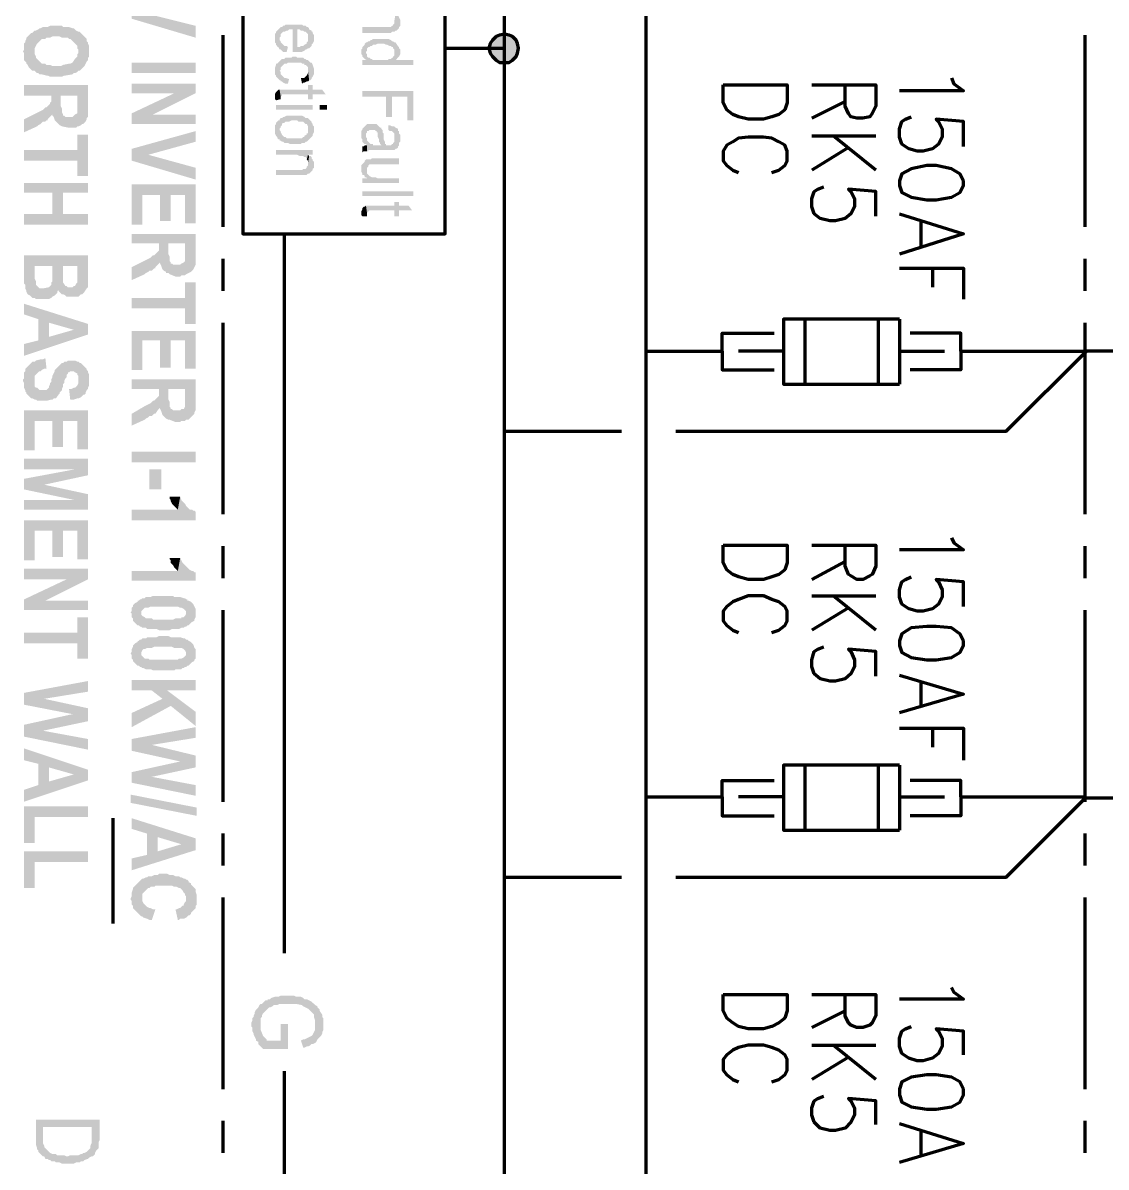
# Model space of a CAD drawing. Header units: inches. Extents: x -186 to 186, y -282 to 282.
# Drawn here: x 77.41 to 111.32, y -191.22 to -155.39 of the extents above; entities that cross this region are included whole.
import ezdxf

# ---------------------------------------------------------------- set-up
doc = ezdxf.new("R2010")
doc.units = ezdxf.units.IN
doc.header["$MEASUREMENT"] = 0
doc.layers.add('H', color=7, linetype='CONTINUOUS', lineweight=100)
doc.layers.add('P', color=250, linetype='CONTINUOUS', lineweight=100)

msp = doc.modelspace()

# ---------------------------------------------------------------- hatches: boundary and pattern name
at = {"layer": 'H', "linetype": 'Continuous'}
for points in [[(82.815, -155.852), (82.815, -155.481), (81.333, -155.111), (80.815, -154.889), (80.815, -155.259)], [(89.222, -155.37), (89.222, -155.333), (89.222, -155.296), (89.185, -155.222), (89.185, -155.185), (89.148, -155.185), (89.148, -155.148), (89.111, -155.111), (89.074, -155.111), (89.037, -155.333), (89.037, -155.37), (89.037, -155.407), (89, -155.444), (89, -155.481), (88.963, -155.481), (88.926, -155.519), (88.889, -155.519), (88.852, -155.519), (88.037, -155.519), (88.037, -155.704), (88.926, -155.704), (88.963, -155.667), (89, -155.667), (89.037, -155.667), (89.074, -155.63), (89.111, -155.63), (89.148, -155.593), (89.185, -155.556), (89.185, -155.519), (89.222, -155.481), (89.222, -155.407)], [(79.481, -156.296), (79.481, -156.185), (79.481, -156.111), (79.444, -156.037), (79.444, -156), (79.407, -155.963), (79.407, -155.889), (79.37, -155.852), (79.333, -155.815), (79.296, -155.778), (79.222, -155.704), (79.185, -155.667), (79.148, -155.667), (79.074, -155.63), (79.037, -155.593), (79, -155.556), (78.963, -155.556), (78.852, -155.519), (78.815, -155.519), (78.741, -155.519), (78.667, -155.519), (78.63, -155.481), (78.519, -155.481), (78.444, -155.481), (78.37, -155.481), (78.259, -155.481), (78.185, -155.519), (78.148, -155.519), (78.037, -155.519), (77.963, -155.556), (77.926, -155.556), (77.889, -155.593), (77.815, -155.63), (77.778, -155.63), (77.741, -155.667), (77.704, -155.704), (77.667, -155.704), (77.63, -155.741), (77.593, -155.778), (77.556, -155.815), (77.519, -155.852), (77.519, -155.889), (77.481, -155.963), (77.481, -156), (77.444, -156.037), (77.444, -156.111), (77.444, -156.148), (77.444, -156.222), (77.407, -156.296), (77.444, -156.333), (77.444, -156.444), (77.444, -156.481), (77.444, -156.556), (77.481, -156.593), (77.519, -156.63), (77.519, -156.667), (77.556, -156.704), (77.593, -156.778), (77.63, -156.815), (77.667, -156.852), (77.704, -156.889), (77.778, -156.889), (77.778, -156.296), (77.778, -156.222), (77.778, -156.185), (77.815, -156.111), (77.852, -156.037), (77.889, -156), (77.926, -155.963), (77.963, -155.926), (78, -155.889), (78.037, -155.889), (78.111, -155.889), (78.148, -155.852), (78.185, -155.852), (78.259, -155.852), (78.333, -155.815), (78.556, -155.815), (78.63, -155.852), (78.704, -155.852), (78.778, -155.852), (78.815, -155.852), (78.852, -155.889), (78.889, -155.889), (78.926, -155.926), (78.963, -155.963), (79.037, -156.037), (79.111, -156.111), (79.111, -156.185), (79.148, -156.222), (79.148, -156.296), (79.185, -156.889), (79.222, -156.852), (79.259, -156.815), (79.296, -156.778), (79.333, -156.741), (79.37, -156.667), (79.407, -156.593), (79.444, -156.556), (79.444, -156.481), (79.481, -156.444), (79.481, -156.37), (79.481, -156.333)], [(86.37, -155.556), (86.333, -155.519), (86.296, -155.519), (86.259, -155.481), (86.222, -155.481), (86.185, -155.481), (86.148, -155.444), (86.111, -155.444), (86.037, -155.444), (85.778, -155.444), (85.704, -155.444), (85.667, -155.444), (85.63, -155.444), (85.593, -155.481), (85.556, -155.481), (85.519, -155.519), (85.481, -155.519), (85.444, -155.556), (85.444, -155.889), (85.444, -155.852), (85.481, -155.815), (85.481, -155.778), (85.481, -155.741), (85.519, -155.704), (85.556, -155.667), (85.593, -155.667), (85.667, -155.63), (85.704, -155.63), (85.741, -155.593), (85.815, -155.593), (85.852, -155.593), (85.852, -156.296), (86, -156.296), (86, -155.593), (86.074, -155.593), (86.111, -155.63), (86.148, -155.63), (86.185, -155.63), (86.222, -155.667), (86.259, -155.667), (86.296, -155.704), (86.333, -155.741), (86.333, -155.778), (86.333, -155.815), (86.333, -155.852)], [(85.704, -156.148), (85.667, -156.111), (85.593, -156.111), (85.556, -156.074), (85.519, -156.037), (85.481, -156), (85.481, -155.963), (85.444, -155.926), (85.444, -155.556), (85.407, -155.593), (85.37, -155.63), (85.333, -155.667), (85.333, -155.704), (85.296, -155.741), (85.296, -155.778), (85.296, -155.815), (85.296, -155.963), (85.296, -156), (85.333, -156.037), (85.333, -156.074), (85.37, -156.111), (85.37, -156.148), (85.407, -156.148), (85.444, -156.222), (85.481, -156.222), (85.519, -156.259), (85.556, -156.296), (85.63, -156.296), (85.667, -156.296)], [(86.519, -155.852), (86.519, -155.815), (86.519, -155.778), (86.481, -155.704), (86.481, -155.667), (86.444, -155.667), (86.444, -155.63), (86.37, -155.593), (86.37, -155.556), (86.333, -155.852), (86.333, -155.926), (86.333, -155.963), (86.296, -156), (86.296, -156.037), (86.222, -156.074), (86.185, -156.111), (86.148, -156.111), (86.111, -156.111), (86.074, -156.148), (86, -156.148), (86, -155.593), (86, -156.296), (86.037, -156.296), (86.111, -156.296), (86.148, -156.296), (86.222, -156.259), (86.259, -156.222), (86.296, -156.222), (86.333, -156.185), (86.37, -156.185), (86.407, -156.148), (86.444, -156.111), (86.444, -156.074), (86.481, -156.037), (86.519, -155.963), (86.519, -155.926)], [(92.222, -155.815), (92.111, -155.926), (92.111, -156.444)], [(92.222, -155.815), (92.222, -156.556), (92.111, -156.444)], [(92.333, -155.778), (92.222, -155.815), (92.222, -156.556)], [(92.333, -155.778), (92.333, -156.63), (92.222, -156.556)], [(92.481, -155.741), (92.333, -155.778), (92.333, -156.63)], [(92.481, -155.741), (92.481, -156.63), (92.333, -156.63)], [(92.63, -155.778), (92.481, -155.741), (92.481, -156.63)], [(92.63, -155.778), (92.63, -156.63), (92.481, -156.63)], [(92.741, -155.815), (92.63, -155.778), (92.63, -156.63)], [(92.741, -155.815), (92.741, -156.556), (92.63, -156.63)], [(92.852, -155.926), (92.741, -155.815), (92.741, -156.556)], [(88.185, -156.407), (88.185, -156.37), (88.148, -156.333), (88.148, -156), (88.111, -156.037), (88.111, -156.074), (88.074, -156.111), (88.037, -156.148), (88.037, -156.185), (88, -156.222), (88, -156.259), (88, -156.333), (88, -156.37), (88.037, -156.407), (88.037, -156.444), (88.074, -156.481), (88.111, -156.519), (88.185, -156.556)], [(89.222, -156.296), (89.222, -156.259), (89.222, -156.222), (89.185, -156.185), (89.185, -156.148), (89.148, -156.111), (89.074, -156), (89.037, -156), (89, -155.963), (88.963, -155.963), (88.926, -155.926), (88.852, -155.889), (88.815, -155.889), (88.778, -155.889), (88.481, -155.889), (88.444, -155.889), (88.37, -155.889), (88.333, -155.926), (88.296, -155.926), (88.259, -155.963), (88.222, -155.963), (88.185, -156), (88.148, -156), (88.148, -156.333), (88.148, -156.296), (88.185, -156.259), (88.185, -156.222), (88.185, -156.185), (88.222, -156.148), (88.259, -156.148), (88.296, -156.111), (88.333, -156.111), (88.37, -156.074), (88.407, -156.074), (88.444, -156.074), (88.519, -156.037), (88.704, -156.037), (88.778, -156.074), (88.815, -156.074), (88.889, -156.111), (88.926, -156.111), (88.963, -156.148), (89, -156.148), (89, -156.185), (89.037, -156.222), (89.037, -156.259), (89.037, -156.296), (89.074, -156.556), (89.111, -156.519), (89.148, -156.481), (89.185, -156.444), (89.222, -156.37), (89.222, -156.333)], [(92.037, -156.037), (92.037, -156.333), (92, -156.185)], [(92.111, -155.926), (92.037, -156.037), (92.037, -156.333)], [(92.111, -155.926), (92.111, -156.444), (92.037, -156.333)], [(92.852, -155.926), (92.852, -156.444), (92.741, -156.556)], [(92.889, -156.037), (92.852, -155.926), (92.852, -156.444)], [(92.889, -156.037), (92.889, -156.333), (92.852, -156.444)], [(92.926, -156.185), (92.889, -156.037), (92.889, -156.333)], [(79.185, -156.889), (79.148, -156.296), (79.148, -156.333), (79.111, -156.37), (79.111, -156.444), (79.074, -156.481), (79.037, -156.519), (78.963, -156.63), (78.889, -156.667), (78.852, -156.667), (78.667, -156.704), (78.593, -156.741), (78.333, -156.741), (78.259, -156.704), (78.185, -156.704), (78.148, -156.704), (78.111, -156.667), (78.037, -156.667), (78, -156.667), (77.963, -156.63), (77.926, -156.593), (77.889, -156.556), (77.852, -156.519), (77.815, -156.481), (77.815, -156.444), (77.778, -156.37), (77.778, -156.333), (77.778, -156.296), (77.778, -156.889), (77.815, -156.926), (77.852, -156.963), (77.889, -156.963), (77.926, -157), (78, -157), (78.148, -157.037), (78.185, -157.037), (78.259, -157.074), (78.63, -157.074), (78.704, -157.037), (78.741, -157.037), (78.963, -157), (79, -156.963), (79.037, -156.963), (79.111, -156.926), (79.148, -156.889)], [(86.519, -156.889), (86.519, -156.852), (86.519, -156.815), (86.481, -156.704), (86.444, -156.63), (86.407, -156.63), (86.37, -156.593), (86.333, -156.556), (86.296, -156.556), (86.259, -156.519), (86.222, -156.519), (86.185, -156.481), (86.148, -156.481), (86.111, -156.481), (86.074, -156.481), (86, -156.481), (85.963, -156.444), (85.852, -156.444), (85.815, -156.481), (85.778, -156.481), (85.704, -156.481), (85.667, -156.481), (85.63, -156.481), (85.593, -156.519), (85.519, -156.519), (85.481, -156.556), (85.444, -156.593), (85.444, -156.889), (85.481, -156.852), (85.481, -156.815), (85.481, -156.778), (85.519, -156.741), (85.556, -156.704), (85.593, -156.667), (85.63, -156.667), (85.667, -156.667), (85.704, -156.63), (85.741, -156.63), (85.815, -156.63), (86, -156.63), (86.074, -156.63), (86.111, -156.63), (86.148, -156.667), (86.185, -156.667), (86.222, -156.667), (86.222, -156.704), (86.259, -156.704), (86.296, -156.741), (86.333, -156.778), (86.333, -156.815), (86.333, -156.852), (86.333, -156.889), (86.37, -157.185), (86.407, -157.185), (86.444, -157.148), (86.444, -157.111), (86.481, -157.074), (86.519, -157), (86.519, -156.963)], [(89.63, -156.704), (89.63, -156.556), (89.074, -156.556), (89.037, -156.296), (89.037, -156.37), (89.037, -156.407), (89, -156.444), (89, -156.481), (88.963, -156.481), (88.926, -156.519), (88.889, -156.519), (88.852, -156.519), (88.852, -156.556), (88.778, -156.556), (88.741, -156.556), (88.704, -156.556), (88.63, -156.556), (88.519, -156.556), (88.444, -156.556), (88.407, -156.556), (88.37, -156.556), (88.333, -156.519), (88.296, -156.519), (88.259, -156.481), (88.222, -156.481), (88.185, -156.444), (88.185, -156.407), (88.185, -156.556), (88.037, -156.556), (88.037, -156.704)], [(80.815, -156.963), (82.815, -156.963), (82.815, -156.63), (80.815, -156.63)], [(85.741, -157.148), (85.63, -157.111), (85.593, -157.111), (85.556, -157.074), (85.519, -157.037), (85.481, -157), (85.481, -156.963), (85.481, -156.926), (85.444, -156.889), (85.444, -156.593), (85.407, -156.63), (85.37, -156.667), (85.333, -156.667), (85.333, -156.704), (85.296, -156.815), (85.296, -156.852), (85.296, -156.926), (85.296, -156.963), (85.296, -157), (85.333, -157.037), (85.333, -157.074), (85.37, -157.111), (85.407, -157.148), (85.444, -157.185), (85.481, -157.185), (85.481, -157.222), (85.519, -157.222), (85.556, -157.259), (85.63, -157.296), (85.667, -157.296), (85.704, -157.296)], [(86.37, -157.185), (86.333, -156.889), (86.333, -156.963), (86.296, -157.037), (86.259, -157.074), (86.222, -157.111), (86.185, -157.111), (86.111, -157.111), (86.148, -157.296), (86.185, -157.259), (86.222, -157.259), (86.296, -157.222), (86.333, -157.222)], [(82.815, -157.593), (82.815, -157.296), (80.815, -157.296), (80.815, -157.593), (82.148, -157.593)], [(79.444, -158.037), (79.444, -157.333), (77.444, -157.333), (77.444, -157.667), (78.296, -157.667), (78.296, -157.741), (78.296, -158.296), (78.333, -158.259), (78.333, -158.296), (78.37, -158.333), (78.407, -158.444), (78.444, -158.481), (78.481, -158.519), (78.519, -158.556), (78.556, -158.593), (78.593, -157.667), (79.111, -157.667), (79.111, -157.926), (79.111, -158.63), (79.148, -158.63), (79.222, -158.593), (79.259, -158.556), (79.296, -158.556), (79.333, -158.519), (79.37, -158.481), (79.407, -158.407), (79.407, -158.37), (79.444, -158.333), (79.444, -158.296), (79.444, -158.222), (79.444, -158.185), (79.444, -158.111)], [(82.815, -157.593), (82.148, -157.593), (80.815, -158.222), (81.481, -158.259)], [(85.481, -157.778), (85.481, -157.704), (85.444, -157.481), (85.407, -157.481), (85.37, -157.519), (85.333, -157.556), (85.296, -157.63), (85.296, -157.778), (85.333, -157.815)], [(86.889, -157.63), (86.778, -157.481), (86.481, -157.481), (86.481, -157.333), (86.333, -157.333), (86.333, -157.481), (85.481, -157.481), (85.444, -157.481), (85.481, -157.704), (85.519, -157.667), (85.519, -157.63), (85.556, -157.63), (86.333, -157.63), (86.333, -157.778), (86.481, -157.778), (86.481, -157.63)], [(89.63, -158.444), (89.63, -157.519), (88.037, -157.519), (88.037, -157.704), (88.778, -157.704), (88.778, -158.333), (88.963, -158.333), (88.963, -157.704), (89.444, -157.704), (89.444, -158.444)], [(78.296, -158.296), (78.296, -157.741), (78.296, -157.852), (78.259, -157.889), (78.259, -157.926), (78.222, -157.963), (78.185, -158), (78.148, -158.037), (78.111, -158.037), (78.074, -158.074), (78.037, -158.111), (77.963, -158.148), (77.889, -158.185), (77.444, -158.407), (77.444, -158.815), (77.852, -158.63), (77.889, -158.593), (77.963, -158.556), (78, -158.519), (78.037, -158.481), (78.111, -158.481), (78.148, -158.444), (78.185, -158.444), (78.185, -158.407), (78.222, -158.37), (78.259, -158.333)], [(79.111, -158.63), (79.111, -157.926), (79.111, -158.185), (79.111, -158.222), (79.037, -158.259), (78.963, -158.333), (78.926, -158.333), (78.815, -158.333), (78.741, -158.333), (78.704, -158.296), (78.667, -158.296), (78.667, -158.259), (78.63, -158.185), (78.63, -158.148), (78.63, -158.074), (78.593, -158), (78.593, -157.667), (78.556, -158.593), (78.63, -158.63), (78.815, -158.667), (78.963, -158.667), (79, -158.667), (79.074, -158.667)], [(85.333, -158.111), (86.481, -158.111), (86.481, -157.963), (85.333, -157.963)], [(86.704, -158.111), (86.926, -158.111), (86.926, -157.963), (86.704, -157.963)], [(82.815, -158.556), (82.815, -158.259), (81.481, -158.259), (80.815, -158.222), (80.815, -158.556)], [(86.37, -158.407), (86.333, -158.37), (86.296, -158.37), (86.259, -158.37), (86.222, -158.333), (86.148, -158.296), (86.111, -158.296), (86.037, -158.296), (86, -158.296), (85.963, -158.296), (85.852, -158.296), (85.815, -158.296), (85.778, -158.296), (85.704, -158.296), (85.667, -158.296), (85.593, -158.333), (85.556, -158.333), (85.519, -158.37), (85.481, -158.37), (85.444, -158.407), (85.444, -158.444), (85.407, -158.444), (85.37, -158.481), (85.333, -158.519), (85.333, -158.556), (85.296, -158.593), (85.296, -158.63), (85.296, -158.704), (85.296, -158.815), (85.296, -158.852), (85.333, -158.926), (85.37, -158.963), (85.37, -159), (85.407, -159.037), (85.444, -159.037), (85.444, -159.074), (85.444, -158.704), (85.481, -158.667), (85.481, -158.63), (85.519, -158.593), (85.519, -158.556), (85.556, -158.519), (85.593, -158.519), (85.63, -158.481), (85.667, -158.481), (85.704, -158.481), (85.741, -158.481), (85.815, -158.444), (86, -158.444), (86.037, -158.481), (86.111, -158.481), (86.148, -158.481), (86.185, -158.481), (86.222, -158.519), (86.259, -158.556), (86.296, -158.556), (86.333, -158.63), (86.333, -158.667), (86.333, -158.704), (86.333, -158.741)], [(86.519, -158.741), (86.519, -158.704), (86.519, -158.667), (86.519, -158.63), (86.481, -158.593), (86.481, -158.556), (86.444, -158.519), (86.444, -158.481), (86.407, -158.444), (86.37, -158.407), (86.333, -158.741), (86.333, -158.815), (86.333, -158.852), (86.296, -158.852), (86.296, -158.889), (86.222, -158.926), (86.222, -158.963), (86.185, -158.963), (86.148, -159), (86.111, -159), (86.037, -159), (86, -159), (85.815, -159), (85.778, -159), (85.704, -159), (85.667, -159), (85.63, -158.963), (85.593, -158.963), (85.556, -158.926), (85.519, -158.889), (85.481, -158.815), (85.481, -158.778), (85.444, -158.741), (85.444, -159.074), (85.481, -159.074), (85.519, -159.111), (85.556, -159.111), (85.593, -159.148), (85.63, -159.148), (85.667, -159.148), (85.704, -159.148), (85.778, -159.185), (85.815, -159.185), (85.852, -159.185), (85.963, -159.185), (86, -159.185), (86.111, -159.185), (86.148, -159.148), (86.185, -159.148), (86.222, -159.148), (86.259, -159.111), (86.296, -159.111), (86.333, -159.074), (86.37, -159.037), (86.407, -159), (86.481, -158.926), (86.481, -158.889), (86.519, -158.815), (86.519, -158.778)], [(88.63, -158.667), (88.593, -158.667), (88.519, -158.593), (88.481, -158.556), (88.444, -158.556), (88.37, -158.556), (88.296, -158.556), (88.222, -158.556), (88.185, -158.556), (88.148, -158.593), (88.111, -158.63), (88.074, -158.667), (88.037, -158.704), (88.037, -158.741), (88, -158.778), (88, -158.852), (88, -158.926), (88, -159), (88.037, -159.037), (88.037, -159.074), (88.037, -159.111), (88.074, -159.148), (88.111, -159.185), (88.148, -159.185), (88.148, -158.926), (88.148, -158.852), (88.185, -158.815), (88.185, -158.778), (88.222, -158.778), (88.259, -158.741), (88.296, -158.741), (88.407, -158.741), (88.444, -158.741), (88.444, -158.778), (88.481, -158.778), (88.481, -158.815), (88.519, -158.815), (88.519, -158.852), (88.519, -158.889), (88.519, -158.963), (88.556, -159.037), (88.556, -159.074), (88.556, -159.111), (88.593, -159.148), (88.593, -159.185), (88.63, -159.222)], [(89.074, -159.333), (89.037, -159), (89.037, -159.074), (89.037, -159.111), (89, -159.148), (89, -159.185), (88.963, -159.185), (88.926, -159.222), (88.889, -159.222), (88.778, -159.222), (88.778, -159.185), (88.741, -159.185), (88.741, -159.148), (88.741, -159.111), (88.704, -159.037), (88.704, -159), (88.704, -158.926), (88.704, -158.852), (88.667, -158.815), (88.667, -158.778), (88.667, -158.741), (88.63, -158.704), (88.63, -158.667), (88.63, -159.222), (88.481, -159.222), (88.444, -159.222), (88.37, -159.222), (88.37, -159.185), (88.333, -159.185), (88.296, -159.185), (88.259, -159.148), (88.222, -159.111), (88.185, -159.074), (88.185, -159.037), (88.185, -159), (88.148, -158.963), (88.148, -158.926), (88.148, -159.185), (88.185, -159.222), (88.185, -159.407), (88.222, -159.407), (88.222, -159.37), (88.889, -159.37), (88.963, -159.37), (89, -159.37), (89.037, -159.37)], [(89.222, -159.037), (89.222, -159), (89.222, -158.963), (89.222, -158.889), (89.185, -158.852), (89.185, -158.815), (89.185, -158.778), (89.148, -158.778), (89.148, -158.704), (89.074, -158.667), (89.037, -158.63), (89, -158.63), (88.963, -158.63), (88.889, -158.593), (88.852, -158.593), (88.852, -158.741), (88.889, -158.778), (88.963, -158.778), (89, -158.815), (89.037, -158.852), (89.037, -158.889), (89.037, -159), (89.074, -159.333), (89.111, -159.333), (89.148, -159.296), (89.148, -159.259), (89.185, -159.222), (89.185, -159.148), (89.222, -159.111), (89.222, -159.074)], [(79.444, -160.185), (79.444, -158.889), (79.111, -158.889), (79.111, -159.37), (77.444, -159.37), (77.444, -159.704), (79.111, -159.704), (79.111, -160.185)], [(82.815, -159.111), (82.815, -158.778), (80.815, -159.333), (81.333, -159.519)], [(82.815, -160.296), (82.815, -159.926), (81.333, -159.519), (80.815, -159.333), (80.815, -159.704)], [(86.481, -159.519), (86.481, -159.37), (85.333, -159.37), (85.333, -159.519), (86, -159.519), (86.074, -159.556), (86.111, -159.556), (86.148, -159.556), (86.185, -159.556), (86.222, -159.593), (86.259, -159.593), (86.296, -159.63), (86.296, -159.667), (86.333, -159.519)], [(88.185, -159.407), (88.185, -159.222), (88.111, -159.222), (88.074, -159.259), (88.037, -159.259), (88.037, -159.444), (88.074, -159.407), (88.111, -159.407)], [(86.519, -159.815), (86.519, -159.778), (86.519, -159.741), (86.481, -159.704), (86.481, -159.667), (86.444, -159.63), (86.444, -159.593), (86.407, -159.556), (86.37, -159.556), (86.333, -159.778), (86.333, -159.815), (86.333, -159.852), (86.296, -159.889), (86.296, -159.926), (86.259, -159.963), (86.222, -159.963), (86.185, -159.963), (86.148, -160), (85.333, -160), (85.333, -160.148), (86.222, -160.148), (86.296, -160.148), (86.333, -160.111), (86.37, -160.111), (86.407, -160.074), (86.444, -160.037), (86.481, -160), (86.481, -159.963), (86.519, -159.926), (86.519, -159.852)], [(86.37, -159.556), (86.333, -159.519), (86.296, -159.667), (86.333, -159.704), (86.333, -159.741), (86.333, -159.778)], [(88.185, -160.111), (88.185, -160.037), (88.185, -160), (88.148, -159.667), (88.111, -159.704), (88.111, -159.741), (88.074, -159.778), (88.037, -159.815), (88, -159.852), (88, -159.926), (88, -160), (88, -160.037), (88.037, -160.111), (88.037, -160.148), (88.074, -160.148), (88.111, -160.185), (88.111, -160.222), (88.148, -160.222), (88.185, -160.259)], [(89.185, -159.815), (89.185, -159.63), (88.333, -159.63), (88.296, -159.667), (88.259, -159.667), (88.222, -159.667), (88.185, -159.667), (88.148, -159.667), (88.185, -160), (88.185, -159.963), (88.185, -159.926), (88.222, -159.889), (88.222, -159.852), (88.259, -159.815), (88.296, -159.815), (88.333, -159.815), (88.37, -159.815), (88.556, -159.815)], [(89.185, -160.407), (89.185, -160.259), (88.519, -160.259), (88.444, -160.222), (88.407, -160.222), (88.37, -160.222), (88.333, -160.222), (88.259, -160.185), (88.222, -160.148), (88.185, -160.111), (88.185, -160.259), (88.037, -160.259), (88.037, -160.407)], [(79.444, -160.704), (79.444, -160.407), (77.444, -160.407), (77.444, -160.704), (78.333, -160.704), (78.333, -161.37), (78.667, -160.704)], [(82.815, -161.667), (82.815, -160.444), (80.815, -160.444), (80.815, -161.704), (81.148, -161.704), (81.148, -160.778), (81.704, -160.778), (81.704, -161.593), (82.037, -161.593), (82.037, -160.778), (82.481, -160.778), (82.481, -161.667)], [(79.444, -161.704), (79.444, -161.37), (78.667, -161.37), (78.667, -160.704), (78.333, -161.37), (77.444, -161.37), (77.444, -161.704)], [(88.037, -160.815), (89.63, -160.815), (89.63, -160.667), (88.037, -160.667)], [(88.185, -161.444), (88.185, -161.37), (88.148, -161.111), (88.111, -161.148), (88.074, -161.148), (88.037, -161.185), (88.037, -161.222), (88, -161.296), (88, -161.407), (88.037, -161.444)], [(89.593, -161.259), (89.481, -161.111), (89.185, -161.111), (89.185, -161), (89.037, -161), (89.037, -161.111), (88.185, -161.111), (88.148, -161.111), (88.185, -161.37), (88.185, -161.333), (88.222, -161.296), (88.259, -161.259), (89.037, -161.259), (89.037, -161.444), (89.185, -161.444), (89.185, -161.259)], [(82.815, -162.667), (82.815, -162), (80.815, -162), (80.815, -162.296), (81.667, -162.296), (81.667, -162.37), (81.667, -162.926), (81.704, -162.889), (81.704, -162.926), (81.741, -163), (81.778, -163.111), (81.815, -163.148), (81.889, -163.185), (81.889, -163.222), (81.963, -163.222), (81.963, -162.296), (82.481, -162.296), (82.481, -162.556), (82.481, -163.296), (82.519, -163.259), (82.593, -163.222), (82.667, -163.185), (82.704, -163.148), (82.741, -163.111), (82.778, -163.037), (82.815, -162.963), (82.815, -162.926), (82.815, -162.889), (82.815, -162.815), (82.815, -162.741)], [(82.481, -163.296), (82.481, -162.556), (82.481, -162.815), (82.481, -162.852), (82.444, -162.889), (82.37, -162.926), (82.333, -162.963), (82.296, -162.963), (82.185, -162.963), (82.111, -162.963), (82.074, -162.926), (82.037, -162.926), (82.037, -162.889), (82, -162.852), (82, -162.815), (82, -162.704), (81.963, -162.63), (81.963, -162.296), (81.963, -163.222), (82, -163.259), (82.185, -163.333), (82.333, -163.333), (82.37, -163.296), (82.444, -163.296)], [(79.444, -163.333), (79.444, -162.667), (77.444, -162.667), (77.444, -163.556), (77.481, -163.593), (77.481, -163.667), (77.481, -163.704), (77.519, -163.778), (77.519, -163.815), (77.556, -163.889), (77.63, -163.926), (77.667, -163.963), (77.704, -164), (77.778, -164), (77.778, -163), (78.333, -163), (78.333, -163.296), (78.333, -163.963), (78.407, -163.926), (78.444, -163.889), (78.481, -163.852), (78.481, -163.815), (78.519, -163.741), (78.519, -163.778), (78.556, -163.815), (78.593, -163.852), (78.63, -163.889), (78.667, -163), (79.111, -163), (79.111, -163.185), (79.148, -163.963), (79.185, -163.926), (79.222, -163.889), (79.259, -163.889), (79.296, -163.852), (79.333, -163.815), (79.407, -163.704), (79.444, -163.667), (79.444, -163.593), (79.444, -163.556), (79.444, -163.481), (79.444, -163.407)], [(81.667, -162.926), (81.667, -162.37), (81.667, -162.519), (81.63, -162.556), (81.593, -162.593), (81.556, -162.63), (81.519, -162.667), (81.481, -162.667), (81.444, -162.704), (81.407, -162.741), (81.333, -162.778), (81.259, -162.815), (80.815, -163.037), (80.815, -163.444), (81.222, -163.259), (81.259, -163.222), (81.333, -163.185), (81.37, -163.148), (81.444, -163.148), (81.481, -163.111), (81.519, -163.074), (81.556, -163.074), (81.556, -163.037), (81.63, -162.963)], [(78.333, -163.963), (78.333, -163.296), (78.333, -163.481), (78.296, -163.519), (78.296, -163.556), (78.296, -163.593), (78.259, -163.63), (78.222, -163.667), (78.037, -163.704), (78, -163.704), (77.926, -163.704), (77.889, -163.667), (77.852, -163.63), (77.815, -163.593), (77.815, -163.556), (77.815, -163.481), (77.778, -163.407), (77.778, -163), (77.778, -164), (77.815, -164.037), (77.852, -164.037), (77.926, -164.037), (78.148, -164.037), (78.222, -164.037), (78.296, -164)], [(79.148, -163.963), (79.111, -163.185), (79.111, -163.333), (79.111, -163.407), (79.111, -163.519), (79.074, -163.556), (79.037, -163.63), (79, -163.63), (78.963, -163.667), (78.815, -163.667), (78.778, -163.63), (78.741, -163.63), (78.667, -163.519), (78.667, -163.481), (78.667, -163.444), (78.667, -163), (78.63, -163.889), (78.667, -163.889), (78.741, -163.926), (78.778, -163.963), (78.815, -163.963), (78.889, -163.963), (79.037, -163.963), (79.074, -163.963)], [(82.815, -164.815), (82.815, -163.519), (82.481, -163.519), (82.481, -164), (80.815, -164), (80.815, -164.333), (82.481, -164.333), (82.481, -164.815)], [(79.444, -165.148), (79.444, -164.815), (77.444, -164.185), (77.444, -164.519), (77.889, -164.667), (77.889, -165.333), (78.222, -164.778), (79, -165)], [(79.444, -165.148), (79, -165), (78.222, -165.222), (78.222, -164.778), (77.889, -165.333), (77.444, -165.444), (77.444, -165.815)], [(82.815, -166.222), (82.815, -165.037), (80.815, -165.037), (80.815, -166.259), (81.148, -166.259), (81.148, -165.333), (81.704, -165.333), (81.704, -166.185), (82.037, -166.185), (82.037, -165.333), (82.481, -165.333), (82.481, -166.222)], [(78.148, -166.222), (78.111, -165.889), (78.037, -165.926), (77.963, -165.926), (77.815, -165.963), (77.778, -166), (77.704, -166), (77.778, -166.593), (77.778, -166.519), (77.778, -166.481), (77.778, -166.444), (77.815, -166.407), (77.852, -166.37), (77.926, -166.296), (77.963, -166.296), (78, -166.259), (78.074, -166.222)], [(79.481, -166.556), (79.481, -166.444), (79.481, -166.407), (79.444, -166.333), (79.444, -166.296), (79.407, -166.259), (79.407, -166.222), (79.37, -166.185), (79.333, -166.148), (79.296, -166.111), (79.259, -166.074), (79.222, -166.037), (79.185, -166.037), (79.148, -166), (79.111, -166), (79.037, -165.963), (78.815, -165.963), (78.778, -166), (78.704, -166), (78.667, -166.037), (78.63, -166.037), (78.593, -166.074), (78.556, -166.111), (78.519, -166.148), (78.481, -166.185), (78.407, -166.259), (78.407, -166.296), (78.37, -166.37), (78.333, -166.444), (78.333, -166.481), (78.296, -166.556), (78.296, -166.63), (78.259, -166.667), (78.259, -166.704), (78.222, -166.778), (78.222, -166.815), (78.185, -166.852), (78.148, -166.889), (78.111, -166.889), (77.963, -166.889), (77.926, -166.889), (77.889, -166.852), (77.852, -166.815), (77.815, -166.815), (77.778, -166.778), (77.778, -166.704), (77.778, -166.667), (77.778, -166.593), (77.704, -166), (77.63, -166.074), (77.593, -166.111), (77.556, -166.148), (77.481, -166.222), (77.481, -166.296), (77.444, -166.333), (77.444, -166.37), (77.444, -166.407), (77.444, -166.519), (77.407, -166.556), (77.407, -166.593), (77.444, -166.667), (77.444, -166.704), (77.444, -166.778), (77.444, -166.815), (77.481, -166.889), (77.481, -166.926), (77.519, -166.963), (77.519, -167), (77.556, -167.037), (77.593, -167.074), (77.63, -167.111), (77.667, -167.148), (77.704, -167.148), (77.778, -167.185), (77.815, -167.185), (77.852, -167.222), (77.926, -167.222), (77.963, -167.222), (78.148, -167.222), (78.296, -167.185), (78.333, -167.185), (78.37, -167.148), (78.444, -167.148), (78.519, -167.037), (78.556, -167), (78.556, -166.963), (78.593, -166.926), (78.63, -166.889), (78.63, -166.852), (78.667, -166.778), (78.667, -166.704), (78.704, -166.667), (78.704, -166.593), (78.741, -166.519), (78.778, -166.481), (78.778, -166.407), (78.815, -166.37), (78.815, -166.333), (78.852, -166.333), (78.889, -166.296), (78.963, -166.296), (79, -166.296), (79.037, -166.333), (79.111, -166.37), (79.111, -166.407), (79.148, -166.444), (79.148, -166.481), (79.148, -166.556), (79.148, -167.148), (79.222, -167.111), (79.259, -167.074), (79.296, -167.037), (79.333, -167.037), (79.37, -167), (79.37, -166.963), (79.407, -166.889), (79.444, -166.852), (79.444, -166.815), (79.481, -166.741), (79.481, -166.704), (79.481, -166.63)], [(79.148, -167.148), (79.148, -166.556), (79.148, -166.63), (79.148, -166.667), (79.111, -166.741), (79.074, -166.778), (79.037, -166.815), (79, -166.815), (78.926, -166.852), (78.852, -166.852), (78.889, -167.185), (79, -167.185), (79.111, -167.148)], [(82.815, -167.222), (82.815, -166.556), (80.815, -166.556), (80.815, -166.852), (81.667, -166.852), (81.667, -166.926), (81.667, -167.481), (81.704, -167.444), (81.704, -167.481), (81.741, -167.556), (81.778, -167.667), (81.815, -167.704), (81.852, -167.741), (81.889, -167.778), (81.963, -167.815), (81.963, -166.852), (82.481, -166.852), (82.481, -167.148), (82.481, -167.852), (82.519, -167.815), (82.593, -167.815), (82.667, -167.741), (82.704, -167.704), (82.741, -167.667), (82.778, -167.63), (82.778, -167.593), (82.815, -167.519), (82.815, -167.481), (82.815, -167.444), (82.815, -167.37), (82.815, -167.296)], [(81.667, -167.481), (81.667, -166.926), (81.667, -167.074), (81.63, -167.111), (81.593, -167.148), (81.556, -167.185), (81.519, -167.222), (81.481, -167.222), (81.444, -167.259), (81.407, -167.296), (81.333, -167.333), (81.259, -167.37), (80.815, -167.63), (80.815, -168), (81.222, -167.815), (81.259, -167.778), (81.333, -167.741), (81.37, -167.704), (81.444, -167.704), (81.481, -167.667), (81.519, -167.63), (81.556, -167.63), (81.63, -167.519)], [(82.481, -167.852), (82.481, -167.148), (82.481, -167.37), (82.481, -167.407), (82.444, -167.481), (82.37, -167.481), (82.333, -167.519), (82.296, -167.519), (82.185, -167.519), (82.111, -167.519), (82.074, -167.481), (82.037, -167.481), (82.037, -167.444), (82, -167.407), (82, -167.37), (82, -167.259), (81.963, -167.185), (81.963, -166.852), (81.963, -167.815), (82, -167.815), (82.185, -167.889), (82.333, -167.889), (82.37, -167.852), (82.444, -167.852)], [(79.444, -168.741), (79.444, -167.519), (77.444, -167.519), (77.444, -168.778), (77.778, -168.778), (77.778, -167.852), (78.333, -167.852), (78.333, -168.667), (78.667, -168.667), (78.667, -167.852), (79.111, -167.852), (79.111, -168.741)], [(79.444, -169.556), (79.444, -169.037), (77.444, -169.037), (77.444, -169.37), (79.037, -169.37)], [(80.815, -169.148), (82.815, -169.148), (82.815, -168.815), (80.815, -168.815)], [(79.444, -169.556), (79.037, -169.37), (77.444, -169.667), (78.074, -169.852)], [(81.37, -170), (81.741, -170), (81.741, -169.37), (81.37, -169.37)], [(79.444, -170.63), (79.444, -170.148), (78.074, -169.852), (77.444, -169.667), (77.444, -170), (79.037, -170.333)], [(79.444, -170.63), (79.037, -170.333), (77.444, -170.333), (77.444, -170.63)], [(82.815, -170.963), (82.815, -170.704), (82.778, -170.667), (82.741, -170.667), (82.704, -170.63), (82.63, -170.63), (82.593, -170.593), (82.556, -170.556), (82.519, -170.519), (82.481, -170.444), (82.444, -170.407), (82.407, -170.37), (82.37, -170.333), (82.333, -170.222), (82.259, -170.63), (80.815, -170.63), (80.815, -170.963)], [(82.333, -170.222), (81.963, -170.222), (82, -170.222), (82, -170.296), (82.037, -170.333), (82.037, -170.37), (82.074, -170.444), (82.111, -170.481), (82.148, -170.519), (82.222, -170.593), (82.259, -170.63)], [(79.444, -172.185), (79.444, -170.963), (77.444, -170.963), (77.444, -172.222), (77.778, -172.222), (77.778, -171.296), (78.333, -171.296), (78.333, -172.111), (78.667, -172.111), (78.667, -171.296), (79.111, -171.296), (79.111, -172.185)], [(82.815, -172.852), (82.815, -172.593), (82.778, -172.593), (82.741, -172.556), (82.704, -172.556), (82.63, -172.519), (82.593, -172.481), (82.556, -172.444), (82.519, -172.407), (82.481, -172.37), (82.444, -172.333), (82.407, -172.296), (82.37, -172.222), (82.333, -172.148), (82.259, -172.556), (80.815, -172.556), (80.815, -172.852)], [(82.333, -172.148), (81.963, -172.148), (82, -172.148), (82, -172.185), (82.037, -172.222), (82.037, -172.296), (82.074, -172.333), (82.111, -172.37), (82.148, -172.444), (82.185, -172.481), (82.222, -172.519), (82.259, -172.556)], [(79.444, -172.815), (79.444, -172.481), (77.444, -172.481), (77.444, -172.815), (78.778, -172.815)], [(79.444, -172.815), (78.778, -172.815), (77.444, -173.444), (78.111, -173.481)], [(82.815, -173.852), (82.815, -173.815), (82.815, -173.778), (82.815, -173.741), (82.778, -173.667), (82.741, -173.593), (82.704, -173.556), (82.667, -173.519), (82.593, -173.481), (82.556, -173.481), (82.556, -173.444), (82.519, -173.444), (82.481, -173.407), (82.444, -173.407), (82.333, -173.37), (82.259, -173.37), (82.222, -173.37), (82.148, -173.37), (82.111, -173.333), (82.037, -173.333), (81.963, -173.333), (81.667, -173.333), (81.593, -173.333), (81.481, -173.333), (81.407, -173.37), (81.37, -173.37), (81.296, -173.37), (81.259, -173.37), (81.222, -173.407), (81.148, -173.407), (81.111, -173.444), (81.074, -173.444), (81.111, -173.852), (81.111, -173.815), (81.148, -173.778), (81.185, -173.741), (81.222, -173.704), (81.296, -173.704), (81.333, -173.704), (81.407, -173.667), (81.444, -173.667), (81.519, -173.667), (82.074, -173.667), (82.148, -173.667), (82.259, -173.667), (82.333, -173.704), (82.37, -173.704), (82.444, -173.741), (82.481, -173.778), (82.519, -173.815), (82.519, -173.852), (82.519, -174.296), (82.556, -174.259), (82.593, -174.259), (82.63, -174.222), (82.704, -174.148), (82.778, -174.111), (82.778, -174.074), (82.815, -174), (82.815, -173.963), (82.815, -173.926)], [(79.444, -173.778), (79.444, -173.481), (78.111, -173.481), (77.444, -173.444), (77.444, -173.778)], [(82.519, -174.296), (82.519, -173.852), (82.519, -173.889), (82.481, -173.963), (82.444, -174), (82.37, -174), (82.37, -174.037), (82.333, -174.037), (82.296, -174.037), (82.259, -174.037), (82.185, -174.037), (82.111, -174.074), (81.481, -174.074), (81.444, -174.037), (81.37, -174.037), (81.333, -174.037), (81.296, -174.037), (81.259, -174.037), (81.222, -174), (81.148, -173.963), (81.111, -173.926), (81.111, -173.852), (81.074, -173.444), (81.037, -173.481), (81, -173.481), (81, -173.519), (80.926, -173.556), (80.889, -173.593), (80.852, -173.63), (80.852, -173.667), (80.815, -173.704), (80.815, -173.778), (80.815, -173.815), (80.778, -173.852), (80.815, -173.889), (80.815, -173.963), (80.815, -174), (80.852, -174.037), (80.852, -174.111), (80.889, -174.148), (80.926, -174.185), (80.963, -174.222), (81, -174.259), (81.037, -174.259), (81.074, -174.296), (81.111, -174.296), (81.148, -174.333), (81.185, -174.333), (81.259, -174.333), (81.296, -174.37), (81.333, -174.37), (81.407, -174.37), (81.481, -174.37), (81.593, -174.37), (81.667, -174.407), (82, -174.407), (82.074, -174.37), (82.148, -174.37), (82.185, -174.37), (82.259, -174.37), (82.296, -174.37), (82.37, -174.333), (82.407, -174.333), (82.444, -174.333), (82.481, -174.296)], [(79.444, -175.296), (79.444, -174), (79.111, -174), (79.111, -174.481), (77.444, -174.481), (77.444, -174.815), (79.111, -174.815), (79.111, -175.296)], [(82.519, -175.556), (82.519, -175.148), (82.519, -175.185), (82.481, -175.222), (82.444, -175.259), (82.37, -175.296), (82.333, -175.296), (82.296, -175.296), (82.259, -175.333), (82.185, -175.333), (82.111, -175.333), (81.481, -175.333), (81.444, -175.333), (81.37, -175.333), (81.333, -175.296), (81.296, -175.296), (81.259, -175.296), (81.222, -175.296), (81.148, -175.222), (81.111, -175.185), (81.111, -175.148), (81.074, -174.704), (81.037, -174.741), (81, -174.741), (81, -174.778), (80.926, -174.815), (80.889, -174.852), (80.852, -174.889), (80.852, -174.926), (80.815, -175), (80.815, -175.037), (80.815, -175.074), (80.778, -175.148), (80.815, -175.185), (80.815, -175.222), (80.815, -175.296), (80.852, -175.333), (80.852, -175.37), (80.889, -175.407), (80.926, -175.444), (80.963, -175.481), (81, -175.519), (81.037, -175.519), (81.074, -175.556), (81.111, -175.556), (81.148, -175.593), (81.185, -175.593), (81.259, -175.63), (81.296, -175.63), (81.333, -175.63), (81.407, -175.63), (81.481, -175.667), (81.593, -175.667), (81.667, -175.667), (82, -175.667), (82.074, -175.667), (82.148, -175.667), (82.185, -175.63), (82.259, -175.63), (82.296, -175.63), (82.37, -175.63), (82.407, -175.593), (82.444, -175.593), (82.481, -175.556)], [(82.815, -175.148), (82.815, -175.111), (82.815, -175.037), (82.815, -175), (82.778, -174.963), (82.741, -174.852), (82.704, -174.815), (82.667, -174.778), (82.593, -174.741), (82.556, -174.704), (82.519, -174.704), (82.481, -174.667), (82.444, -174.667), (82.333, -174.63), (82.259, -174.63), (82.222, -174.63), (82.148, -174.63), (82.111, -174.63), (82.037, -174.63), (81.963, -174.593), (81.667, -174.593), (81.593, -174.63), (81.481, -174.63), (81.407, -174.63), (81.37, -174.63), (81.296, -174.63), (81.259, -174.667), (81.222, -174.667), (81.148, -174.667), (81.111, -174.704), (81.074, -174.704), (81.111, -175.148), (81.111, -175.111), (81.148, -175.037), (81.185, -175), (81.222, -175), (81.296, -174.963), (81.333, -174.963), (81.407, -174.963), (81.444, -174.963), (81.519, -174.926), (82.074, -174.926), (82.148, -174.963), (82.259, -174.963), (82.333, -174.963), (82.37, -174.963), (82.444, -175), (82.481, -175.037), (82.519, -175.111), (82.519, -175.148), (82.519, -175.556), (82.556, -175.519), (82.593, -175.519), (82.63, -175.481), (82.667, -175.444), (82.704, -175.407), (82.778, -175.37), (82.778, -175.333), (82.815, -175.296), (82.815, -175.222), (82.815, -175.185)], [(79.444, -176.333), (79.444, -176), (77.444, -176.37), (78.074, -176.556)], [(82.815, -176.296), (82.815, -175.963), (80.815, -175.963), (80.815, -176.296), (81.444, -176.296), (81.778, -176.556), (81.926, -176.296)], [(82.815, -177.407), (82.815, -176.963), (81.926, -176.296), (81.778, -176.556), (80.815, -177), (80.815, -177.444), (82.037, -176.778)], [(79.444, -177.259), (79.444, -176.852), (78.074, -176.556), (77.444, -176.37), (77.444, -176.741), (78.963, -177.037)], [(79.444, -177.259), (78.963, -177.037), (77.444, -177.37), (78.037, -177.556)], [(79.444, -178.148), (79.444, -177.815), (78.037, -177.556), (77.444, -177.37), (77.444, -177.741)], [(82.815, -177.778), (82.815, -177.444), (80.815, -177.815), (81.444, -178)], [(82.815, -178.704), (82.815, -178.333), (81.444, -178), (80.815, -177.815), (80.815, -178.185), (82.333, -178.519)], [(79.444, -179.111), (79.444, -178.778), (77.444, -178.111), (77.444, -178.481), (77.889, -178.593), (77.889, -179.259), (78.222, -178.704), (79, -178.926)], [(79.444, -179.111), (79, -178.926), (78.222, -179.148), (78.222, -178.704), (77.889, -179.259), (77.444, -179.407), (77.444, -179.778)], [(82.815, -178.704), (82.333, -178.519), (80.815, -178.852), (81.444, -179)], [(82.815, -179.593), (82.815, -179.259), (81.444, -179), (80.815, -178.852), (80.815, -179.185)], [(80.778, -179.556), (82.852, -179.963), (82.852, -180.222), (80.778, -179.815)], [(79.444, -180.259), (79.444, -179.926), (77.444, -179.926), (77.444, -181.074), (77.778, -181.074), (77.778, -180.259)], [(82.815, -181.296), (82.815, -180.926), (80.815, -180.296), (80.815, -180.63), (81.296, -180.778), (81.296, -181.444), (81.63, -180.889), (82.37, -181.111)], [(82.815, -181.296), (82.37, -181.111), (81.63, -181.333), (81.63, -180.889), (81.296, -181.444), (80.815, -181.556), (80.815, -181.926)], [(79.444, -181.667), (79.444, -181.333), (77.444, -181.333), (77.444, -182.481), (77.778, -182.481), (77.778, -181.667)], [(81.556, -183.148), (81.519, -183.148), (81.481, -183.148), (81.407, -183.111), (81.37, -183.111), (81.296, -183.074), (81.259, -183.037), (81.222, -183), (81.185, -182.963), (81.148, -182.889), (81.148, -182.852), (81.148, -182.815), (81.111, -182.222), (81.074, -182.259), (81.037, -182.296), (81, -182.333), (80.926, -182.407), (80.889, -182.444), (80.852, -182.481), (80.852, -182.519), (80.815, -182.63), (80.815, -182.704), (80.815, -182.741), (80.778, -182.815), (80.778, -182.852), (80.815, -182.889), (80.815, -182.963), (80.815, -183), (80.852, -183.037), (80.852, -183.111), (80.889, -183.148), (80.926, -183.185), (80.963, -183.222), (81, -183.259), (81.037, -183.296), (81.074, -183.333), (81.111, -183.37), (81.148, -183.37), (81.185, -183.407), (81.296, -183.444), (81.37, -183.481), (81.444, -183.481)], [(82.556, -182.222), (82.519, -182.222), (82.481, -182.185), (82.444, -182.185), (82.37, -182.148), (82.333, -182.148), (82.296, -182.111), (82.185, -182.111), (82.111, -182.074), (82.037, -182.074), (82, -182.074), (81.926, -182.037), (81.667, -182.037), (81.63, -182.074), (81.556, -182.074), (81.519, -182.074), (81.444, -182.111), (81.333, -182.111), (81.296, -182.148), (81.259, -182.148), (81.185, -182.185), (81.148, -182.185), (81.111, -182.222), (81.148, -182.815), (81.148, -182.778), (81.148, -182.704), (81.148, -182.667), (81.222, -182.593), (81.259, -182.556), (81.296, -182.519), (81.333, -182.481), (81.37, -182.481), (81.407, -182.444), (81.481, -182.444), (81.519, -182.444), (81.556, -182.407), (81.63, -182.407), (82.037, -182.407), (82.074, -182.407), (82.148, -182.444), (82.185, -182.444), (82.222, -182.444), (82.296, -182.481), (82.333, -182.481), (82.37, -182.519), (82.407, -182.556), (82.444, -182.63), (82.481, -182.667), (82.481, -182.704), (82.519, -182.741), (82.519, -182.815)], [(82.852, -182.815), (82.852, -182.741), (82.852, -182.704), (82.815, -182.593), (82.815, -182.519), (82.778, -182.481), (82.741, -182.444), (82.704, -182.407), (82.667, -182.37), (82.667, -182.333), (82.593, -182.296), (82.593, -182.259), (82.556, -182.222), (82.519, -182.815), (82.519, -182.889), (82.481, -182.926), (82.444, -183), (82.444, -183.037), (82.407, -183.037), (82.37, -183.074), (82.333, -183.111), (82.296, -183.111), (82.222, -183.148), (82.185, -183.148), (82.259, -183.481), (82.296, -183.481), (82.333, -183.444), (82.444, -183.444), (82.519, -183.407), (82.556, -183.37), (82.593, -183.333), (82.63, -183.333), (82.667, -183.296), (82.667, -183.259), (82.704, -183.222), (82.741, -183.185), (82.778, -183.148), (82.815, -183.111), (82.815, -183.037), (82.852, -183), (82.852, -182.926), (82.852, -182.889)], [(86.815, -186.741), (86.815, -186.63), (86.815, -186.556), (86.778, -186.519), (86.778, -186.444), (86.704, -186.333), (86.704, -186.296), (86.667, -186.259), (86.63, -186.222), (86.63, -186.185), (86.556, -186.148), (86.519, -186.111), (86.481, -186.074), (86.444, -186.037), (86.37, -186), (86.296, -185.963), (86.222, -185.963), (86.185, -185.926), (86.111, -185.889), (86.074, -185.889), (86, -185.889), (85.963, -185.889), (85.889, -185.852), (85.815, -185.852), (85.778, -185.852), (85.593, -185.852), (85.519, -185.852), (85.481, -185.852), (85.407, -185.889), (85.37, -185.889), (85.296, -185.889), (85.185, -185.926), (85.148, -185.963), (85.074, -185.963), (85.074, -186), (85, -186), (84.963, -186.037), (84.889, -186.111), (84.852, -186.111), (84.815, -186.148), (84.778, -186.222), (84.741, -186.259), (84.704, -186.296), (84.667, -186.37), (84.667, -186.407), (84.63, -186.481), (84.63, -186.519), (84.593, -186.556), (84.593, -186.63), (84.556, -186.704), (84.556, -186.815), (84.593, -186.852), (84.593, -186.889), (84.593, -186.963), (84.63, -187.037), (84.63, -187.074), (84.667, -187.148), (84.704, -187.222), (84.704, -187.259), (84.778, -187.296), (84.778, -187.37), (84.815, -187.407), (84.852, -186.778), (84.852, -186.667), (84.852, -186.63), (84.852, -186.556), (84.889, -186.519), (84.889, -186.481), (84.926, -186.407), (84.963, -186.37), (85.037, -186.296), (85.074, -186.259), (85.111, -186.222), (85.148, -186.222), (85.222, -186.185), (85.259, -186.148), (85.296, -186.148), (85.37, -186.148), (85.444, -186.111), (85.481, -186.111), (85.63, -186.111), (85.704, -186.111), (85.778, -186.111), (85.889, -186.111), (85.963, -186.111), (86.148, -186.148), (86.185, -186.185), (86.259, -186.222), (86.333, -186.259), (86.37, -186.296), (86.407, -186.333), (86.444, -186.37), (86.481, -186.407), (86.519, -186.444), (86.519, -186.519), (86.556, -186.63), (86.556, -186.667), (86.556, -186.741), (86.593, -187.296), (86.63, -187.222), (86.667, -187.185), (86.704, -187.148), (86.741, -187.111), (86.778, -187.037), (86.778, -187), (86.815, -186.926), (86.815, -186.889), (86.815, -186.815)], [(85.704, -187.519), (85.704, -186.741), (85.481, -186.741), (85.481, -187.259), (85.037, -187.259), (85.037, -187.222), (85, -187.185), (84.963, -187.148), (84.926, -187.111), (84.852, -186.926), (84.852, -186.852), (84.852, -186.778), (84.815, -187.407), (84.852, -187.444), (84.926, -187.519)], [(86.593, -187.296), (86.556, -186.741), (86.556, -186.815), (86.556, -186.852), (86.556, -186.926), (86.519, -187), (86.481, -187.074), (86.444, -187.111), (86.37, -187.148), (86.222, -187.222), (86.185, -187.222), (86.111, -187.259), (86.185, -187.481), (86.222, -187.481), (86.296, -187.444), (86.333, -187.444), (86.407, -187.407), (86.444, -187.37), (86.481, -187.37), (86.556, -187.333)], [(79.815, -190.296), (79.815, -189.741), (77.815, -189.741), (77.815, -190.444), (77.815, -190.519), (77.852, -190.63), (77.852, -190.667), (77.889, -190.704), (77.889, -190.741), (77.926, -190.778), (77.963, -190.815), (78, -190.852), (78.037, -190.889), (78.037, -189.963), (79.556, -189.963), (79.556, -190.296), (79.593, -190.889), (79.63, -190.852), (79.667, -190.815), (79.667, -190.778), (79.704, -190.704), (79.741, -190.667), (79.778, -190.63), (79.778, -190.593), (79.778, -190.556), (79.778, -190.481), (79.778, -190.444), (79.815, -190.37)], [(79.593, -190.889), (79.556, -190.296), (79.556, -190.37), (79.556, -190.444), (79.556, -190.481), (79.519, -190.556), (79.519, -190.593), (79.519, -190.63), (79.481, -190.667), (79.444, -190.704), (79.407, -190.741), (79.333, -190.778), (79.296, -190.778), (79.259, -190.815), (79.222, -190.815), (79.148, -190.852), (79.111, -190.852), (79.074, -190.852), (79, -190.852), (78.889, -190.852), (78.815, -190.889), (78.778, -190.889), (78.704, -190.852), (78.63, -190.852), (78.556, -190.852), (78.519, -190.852), (78.481, -190.852), (78.444, -190.815), (78.333, -190.815), (78.259, -190.778), (78.222, -190.741), (78.185, -190.704), (78.148, -190.667), (78.074, -190.593), (78.074, -190.556), (78.037, -190.481), (78.037, -190.444), (78.037, -189.963), (78.037, -190.889), (78.074, -190.889), (78.111, -190.963), (78.185, -190.963), (78.222, -191), (78.259, -191), (78.296, -191.037), (78.37, -191.037), (78.407, -191.037), (78.444, -191.074), (78.519, -191.074), (78.556, -191.074), (78.63, -191.111), (79, -191.111), (79.074, -191.074), (79.111, -191.074), (79.185, -191.074), (79.222, -191.037), (79.259, -191.037), (79.296, -191.037), (79.333, -191), (79.444, -190.963), (79.481, -190.926), (79.556, -190.889)]]:
    msp.add_hatch(color=0, dxfattribs=at).paths.add_polyline_path(points)

# ---------------------------------------------------------------- linework, layer by layer
at = {"layer": 'P', "color": 0, "linetype": 'Continuous'}
for points in [[(92.481, -201.667), (92.481, -146.778)], [(96.926, -201.667), (96.926, -146.778)], [(90.63, -150.37), (84.296, -150.37), (84.296, -162), (90.63, -162), (90.63, -150.37)], [(83.667, -155.778), (83.667, -161.778)], [(92.481, -156.63), (92.63, -156.63), (92.741, -156.556), (92.852, -156.444), (92.889, -156.333), (92.926, -156.185), (92.889, -156.037), (92.852, -155.926), (92.741, -155.815), (92.63, -155.778), (92.481, -155.741), (92.333, -155.778), (92.222, -155.815), (92.111, -155.926), (92.037, -156.037), (92, -156.185), (92.037, -156.333), (92.111, -156.444), (92.222, -156.556), (92.333, -156.63), (92.481, -156.63)], [(110.667, -161.778), (110.667, -155.778)], [(90.63, -156.185), (92.481, -156.185)], [(106.481, -157.111), (106.556, -157.296), (106.852, -157.519), (104.852, -157.519)], [(99.333, -157.333), (101.333, -157.333), (101.333, -157.889), (101.259, -158.111), (101.074, -158.259), (100.852, -158.333), (100.593, -158.407), (100.111, -158.407), (99.815, -158.333), (99.63, -158.259), (99.444, -158.111), (99.333, -157.889), (99.333, -157.333)], [(102.111, -157.333), (104.111, -157.333), (104.111, -158), (104, -158.222), (103.926, -158.333), (103.704, -158.37), (103.519, -158.37), (103.333, -158.333), (103.259, -158.222), (103.148, -158), (103.148, -157.333)], [(103.148, -157.852), (102.111, -158.37)], [(106.852, -159.259), (106.852, -158.481), (106, -158.407), (106.074, -158.481), (106.185, -158.704), (106.185, -158.963), (106.074, -159.185), (105.889, -159.333), (105.593, -159.407), (105.407, -159.407), (105.148, -159.333), (104.926, -159.185), (104.852, -158.963), (104.852, -158.704), (104.926, -158.481), (105.037, -158.407), (105.222, -158.333)], [(100.852, -160.074), (101.074, -160), (101.259, -159.852), (101.333, -159.704), (101.333, -159.407), (101.259, -159.222), (101.074, -159.111), (100.852, -159), (100.593, -158.963), (100.111, -158.963), (99.815, -159), (99.63, -159.111), (99.444, -159.222), (99.333, -159.407), (99.333, -159.704), (99.444, -159.852), (99.63, -160), (99.815, -160.074)], [(102.111, -158.926), (104.111, -158.926)], [(104.111, -160), (102.778, -158.926)], [(103.259, -159.296), (102.111, -160)], [(106.852, -160.333), (106.741, -160.111), (106.481, -159.963), (106, -159.852), (105.704, -159.852), (105.222, -159.963), (104.926, -160.111), (104.852, -160.333), (104.852, -160.481), (104.926, -160.704), (105.222, -160.852), (105.704, -160.926), (106, -160.926), (106.481, -160.852), (106.741, -160.704), (106.852, -160.481), (106.852, -160.333)], [(104.111, -161.444), (104.111, -160.667), (103.259, -160.593), (103.333, -160.667), (103.444, -160.889), (103.444, -161.148), (103.333, -161.37), (103.148, -161.519), (102.852, -161.593), (102.667, -161.593), (102.37, -161.519), (102.185, -161.37), (102.111, -161.148), (102.111, -160.889), (102.185, -160.667), (102.296, -160.593), (102.481, -160.519)], [(104.852, -161.37), (106.852, -162), (104.852, -162.63)], [(105.519, -161.63), (105.519, -162.37)], [(85.593, -184.519), (85.593, -162)], [(83.667, -162.778), (83.667, -163.778)], [(110.667, -163.778), (110.667, -162.778)], [(104.852, -163.074), (106.852, -163.074), (106.852, -164.037)], [(105.889, -163.074), (105.889, -163.667)], [(83.667, -164.778), (83.667, -170.778)], [(104.852, -164.667), (101.222, -164.667), (101.222, -166.704), (104.852, -166.704)], [(101.222, -164.667), (101.222, -166.704)], [(101.889, -164.667), (101.889, -166.704)], [(104.185, -164.667), (104.185, -166.704)], [(104.852, -164.667), (104.852, -166.704)], [(110.667, -170.778), (110.667, -164.778)], [(99.296, -165.667), (99.296, -165.111), (100.926, -165.111)], [(106.778, -165.667), (106.778, -165.111), (105.185, -165.111)], [(96.926, -165.667), (99.296, -165.667)], [(110.704, -165.667), (108.185, -168.185), (97.852, -168.185)], [(99.296, -165.667), (99.296, -166.259), (100.926, -166.259)], [(101.222, -165.667), (99.815, -165.667)], [(104.852, -165.667), (106.259, -165.667)], [(106.778, -165.667), (106.778, -166.259), (105.185, -166.259)], [(106.778, -165.667), (110.667, -165.667)], [(120.63, -165.667), (110.667, -165.667)], [(96.148, -168.185), (92.481, -168.185)], [(106.481, -171.519), (106.556, -171.667), (106.852, -171.889), (104.852, -171.889)], [(83.667, -171.778), (83.667, -172.778)], [(99.333, -171.741), (101.333, -171.741), (101.333, -172.296), (101.259, -172.519), (101.074, -172.667), (100.852, -172.741), (100.593, -172.815), (100.111, -172.815), (99.815, -172.741), (99.63, -172.667), (99.444, -172.519), (99.333, -172.296), (99.333, -171.741)], [(102.111, -171.741), (104.111, -171.741), (104.111, -172.407), (104, -172.667), (103.926, -172.704), (103.704, -172.815), (103.519, -172.815), (103.333, -172.704), (103.259, -172.667), (103.148, -172.407), (103.148, -171.741)], [(110.667, -172.778), (110.667, -171.778)], [(103.148, -172.259), (102.111, -172.815)], [(106.852, -173.667), (106.852, -172.889), (106, -172.815), (106.074, -172.889), (106.185, -173.148), (106.185, -173.37), (106.074, -173.593), (105.889, -173.741), (105.593, -173.815), (105.407, -173.815), (105.148, -173.741), (104.926, -173.593), (104.852, -173.37), (104.852, -173.148), (104.926, -172.889), (105.037, -172.815), (105.222, -172.741)], [(100.852, -174.481), (101.074, -174.407), (101.259, -174.259), (101.333, -174.111), (101.333, -173.815), (101.259, -173.667), (101.074, -173.519), (100.852, -173.444), (100.593, -173.333), (100.111, -173.333), (99.815, -173.444), (99.63, -173.519), (99.444, -173.667), (99.333, -173.815), (99.333, -174.111), (99.444, -174.259), (99.63, -174.407), (99.815, -174.481)], [(102.111, -173.333), (104.111, -173.333)], [(104.111, -174.407), (102.778, -173.333)], [(83.667, -173.778), (83.667, -179.778)], [(103.259, -173.704), (102.111, -174.407)], [(110.667, -179.778), (110.667, -173.778)], [(106.852, -174.741), (106.741, -174.519), (106.481, -174.333), (106, -174.296), (105.704, -174.296), (105.222, -174.333), (104.926, -174.519), (104.852, -174.741), (104.852, -174.889), (104.926, -175.111), (105.222, -175.259), (105.704, -175.333), (106, -175.333), (106.481, -175.259), (106.741, -175.111), (106.852, -174.889), (106.852, -174.741)], [(104.111, -175.852), (104.111, -175.074), (103.259, -175), (103.333, -175.074), (103.444, -175.333), (103.444, -175.556), (103.333, -175.778), (103.148, -175.926), (102.852, -176), (102.667, -176), (102.37, -175.926), (102.185, -175.778), (102.111, -175.556), (102.111, -175.333), (102.185, -175.074), (102.296, -175), (102.481, -174.926)], [(104.852, -175.815), (106.852, -176.407), (104.852, -177)], [(105.519, -176.037), (105.519, -176.778)], [(104.852, -177.481), (106.852, -177.481), (106.852, -178.481)], [(105.889, -177.481), (105.889, -178.074)], [(104.852, -178.63), (101.222, -178.63), (101.222, -180.667), (104.852, -180.667)], [(101.222, -178.63), (101.222, -180.667)], [(101.889, -178.63), (101.889, -180.667)], [(104.185, -178.63), (104.185, -180.667)], [(104.852, -178.63), (104.852, -180.667)], [(99.296, -179.63), (99.296, -179.111), (100.926, -179.111)], [(106.778, -179.63), (106.778, -179.111), (105.185, -179.111)], [(96.926, -179.63), (99.296, -179.63)], [(110.704, -179.63), (108.185, -182.148), (97.852, -182.148)], [(99.296, -179.63), (99.296, -180.222), (100.926, -180.222)], [(101.222, -179.63), (99.815, -179.63)], [(104.852, -179.63), (106.259, -179.63)], [(106.778, -179.63), (106.778, -180.222), (105.185, -180.222)], [(106.778, -179.63), (110.667, -179.63)], [(120.63, -179.667), (110.667, -179.667)], [(80.222, -180.296), (80.222, -183.593)], [(83.667, -180.778), (83.667, -181.778)], [(110.667, -181.778), (110.667, -180.778)], [(96.148, -182.148), (92.481, -182.148)], [(83.667, -182.778), (83.667, -188.778)], [(110.667, -188.778), (110.667, -182.778)], [(106.481, -185.593), (106.556, -185.741), (106.852, -185.963), (104.852, -185.963)], [(99.333, -185.815), (101.333, -185.815), (101.333, -186.333), (101.259, -186.556), (101.074, -186.704), (100.852, -186.815), (100.593, -186.889), (100.111, -186.889), (99.815, -186.815), (99.63, -186.704), (99.444, -186.556), (99.333, -186.333), (99.333, -185.815)], [(102.111, -185.815), (104.111, -185.815), (104.111, -186.481), (104, -186.704), (103.926, -186.778), (103.704, -186.852), (103.519, -186.852), (103.333, -186.778), (103.259, -186.704), (103.148, -186.481), (103.148, -185.815)], [(103.148, -186.333), (102.111, -186.852)], [(106.852, -187.704), (106.852, -186.963), (106, -186.889), (106.074, -186.963), (106.185, -187.185), (106.185, -187.444), (106.074, -187.667), (105.889, -187.815), (105.593, -187.889), (105.407, -187.889), (105.148, -187.815), (104.926, -187.667), (104.852, -187.444), (104.852, -187.185), (104.926, -186.963), (105.037, -186.889), (105.222, -186.815)], [(100.852, -188.556), (101.074, -188.481), (101.259, -188.333), (101.333, -188.185), (101.333, -187.852), (101.259, -187.704), (101.074, -187.556), (100.852, -187.481), (100.593, -187.407), (100.111, -187.407), (99.815, -187.481), (99.63, -187.556), (99.444, -187.704), (99.333, -187.852), (99.333, -188.185), (99.444, -188.333), (99.63, -188.481), (99.815, -188.556)], [(102.111, -187.407), (104.111, -187.407)], [(104.111, -188.481), (102.778, -187.407)], [(103.259, -187.778), (102.111, -188.481)], [(85.593, -200.963), (85.593, -188.222)], [(106.852, -188.778), (106.741, -188.556), (106.481, -188.407), (106, -188.333), (105.704, -188.333), (105.222, -188.407), (104.926, -188.556), (104.852, -188.778), (104.852, -188.963), (104.926, -189.185), (105.222, -189.333), (105.704, -189.407), (106, -189.407), (106.481, -189.333), (106.741, -189.185), (106.852, -188.963), (106.852, -188.778)], [(104.111, -189.889), (104.111, -189.148), (103.259, -189.074), (103.333, -189.148), (103.444, -189.37), (103.444, -189.593), (103.333, -189.815), (103.148, -190), (102.852, -190.074), (102.667, -190.074), (102.37, -190), (102.185, -189.815), (102.111, -189.593), (102.111, -189.37), (102.185, -189.148), (102.296, -189.074), (102.481, -189)], [(83.667, -189.778), (83.667, -190.778)], [(104.852, -189.852), (106.852, -190.481), (104.852, -191.074)], [(110.667, -190.778), (110.667, -189.778)], [(105.519, -190.111), (105.519, -190.852)]]:
    msp.add_lwpolyline(points, dxfattribs=at)

doc.saveas('drawing.dxf')
